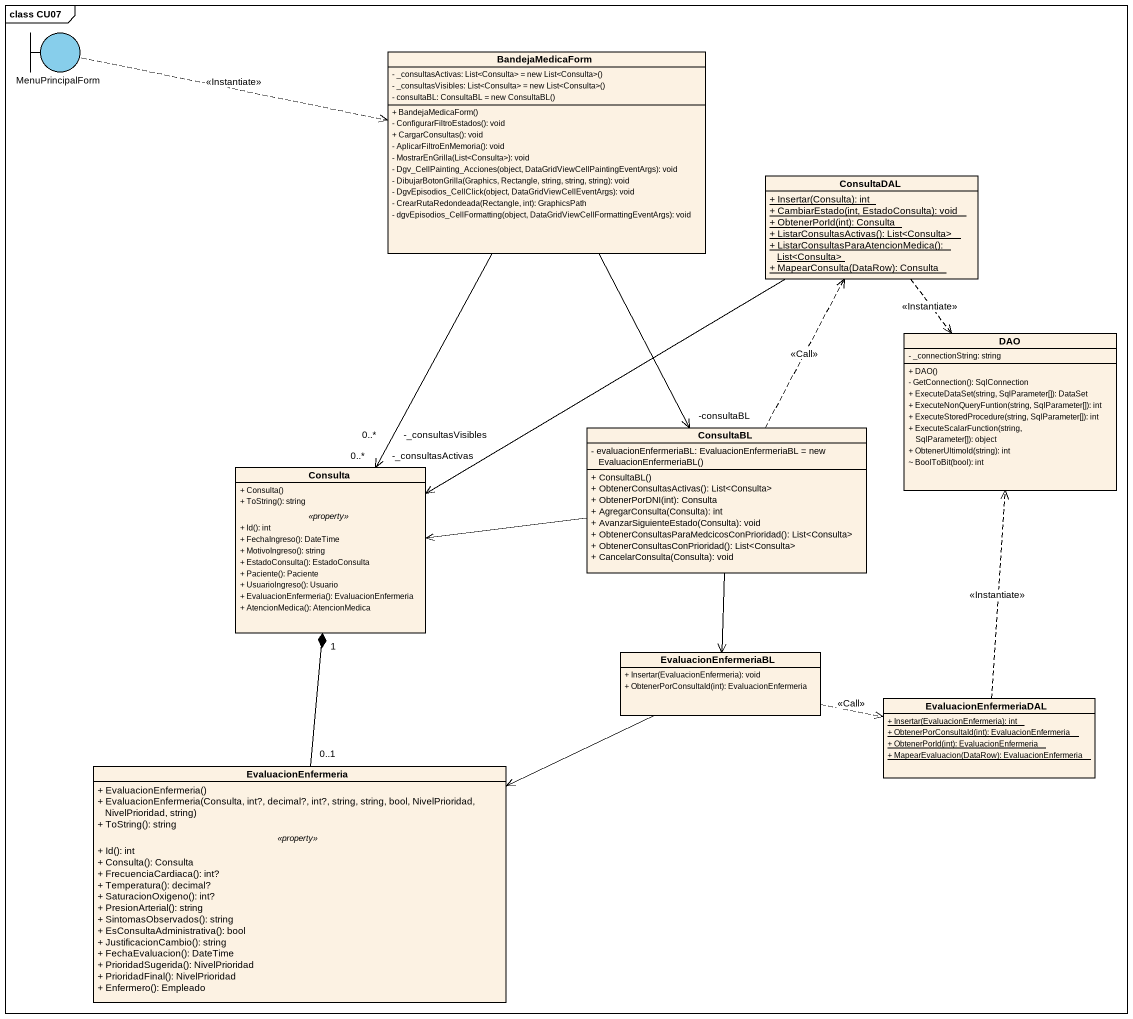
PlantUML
@startuml
mainframe class CU07
allowmixing
hide circle
hide empty members
skinparam classAttributeIconSize 0
boundary MenuPrincipalForm #87CEEB
class BandejaMedicaForm {
  {field} - _consultasActivas: List<Consulta> = new List<Consulta>()
  {field} - _consultasVisibles: List<Consulta> = new List<Consulta>()
  {field} - consultaBL: ConsultaBL = new ConsultaBL()
  + BandejaMedicaForm()
  - ConfigurarFiltroEstados(): void
  + CargarConsultas(): void
  - AplicarFiltroEnMemoria(): void
  - MostrarEnGrilla(List<Consulta>): void
  - Dgv_CellPainting_Acciones(object, DataGridViewCellPaintingEventArgs): void
  - DibujarBotonGrilla(Graphics, Rectangle, string, string, string): void
  - DgvEpisodios_CellClick(object, DataGridViewCellEventArgs): void
  - CrearRutaRedondeada(Rectangle, int): GraphicsPath
  - dgvEpisodios_CellFormatting(object, DataGridViewCellFormattingEventArgs): void
}
class ConsultaDAL {
  {static} + Insertar(Consulta): int
  {static} + CambiarEstado(int, EstadoConsulta): void
  {static} + ObtenerPorId(int): Consulta
  {static} + ListarConsultasActivas(): List<Consulta>
  {static} + ListarConsultasParaAtencionMedica(): List<Consulta>
  {static} + MapearConsulta(DataRow): Consulta
}
class DAO {
  - _connectionString: string
  + DAO()
  - GetConnection(): SqlConnection
  + ExecuteDataSet(string, SqlParameter[]): DataSet
  + ExecuteNonQueryFuntion(string, SqlParameter[]): int
  + ExecuteStoredProcedure(string, SqlParameter[]): int
  + ExecuteScalarFunction(string, SqlParameter[]): object
  + ObtenerUltimoId(string): int
  ~ BoolToBit(bool): int
}
class ConsultaBL {
  {field} - evaluacionEnfermeriaBL: EvaluacionEnfermeriaBL = new EvaluacionEnfermeriaBL()
  + ConsultaBL()
  + ObtenerConsultasActivas(): List<Consulta>
  + ObtenerPorDNI(int): Consulta
  + AgregarConsulta(Consulta): int
  + AvanzarSiguienteEstado(Consulta): void
  + ObtenerConsultasParaMedcicosConPrioridad(): List<Consulta>
  + ObtenerConsultasConPrioridad(): List<Consulta>
  + CancelarConsulta(Consulta): void
}
class Consulta {
  + Consulta()
  + ToString(): string
  .. <<property>> ..
  + Id(): int
  + FechaIngreso(): DateTime
  + MotivoIngreso(): string
  + EstadoConsulta(): EstadoConsulta
  + Paciente(): Paciente
  + UsuarioIngreso(): Usuario
  + EvaluacionEnfermeria(): EvaluacionEnfermeria
  + AtencionMedica(): AtencionMedica
}
class EvaluacionEnfermeriaBL {
  + Insertar(EvaluacionEnfermeria): void
  + ObtenerPorConsultaId(int): EvaluacionEnfermeria
}
class EvaluacionEnfermeriaDAL {
  {static} + Insertar(EvaluacionEnfermeria): int
  {static} + ObtenerPorConsultaId(int): EvaluacionEnfermeria
  {static} + ObtenerPorId(int): EvaluacionEnfermeria
  {static} + MapearEvaluacion(DataRow): EvaluacionEnfermeria
}
class EvaluacionEnfermeria {
  + EvaluacionEnfermeria()
  + EvaluacionEnfermeria(Consulta, int?, decimal?, int?, string, string, bool, NivelPrioridad, NivelPrioridad, string)
  + ToString(): string
  .. <<property>> ..
  + Id(): int
  + Consulta(): Consulta
  + FrecuenciaCardiaca(): int?
  + Temperatura(): decimal?
  + SaturacionOxigeno(): int?
  + PresionArterial(): string
  + SintomasObservados(): string
  + EsConsultaAdministrativa(): bool
  + JustificacionCambio(): string
  + FechaEvaluacion(): DateTime
  + PrioridadSugerida(): NivelPrioridad
  + PrioridadFinal(): NivelPrioridad
  + Enfermero(): Empleado
}
MenuPrincipalForm .right.> BandejaMedicaForm : <<Instantiate>>
BandejaMedicaForm --> "-consultaBL" ConsultaBL
BandejaMedicaForm --> "-_consultasActivas\n0..*" Consulta
BandejaMedicaForm --> "-_consultasVisibles\n0..*" Consulta
ConsultaDAL ..> DAO : <<Instantiate>>
ConsultaDAL -left-> Consulta
ConsultaBL .up.> ConsultaDAL : <<Call>>
ConsultaBL -left-> Consulta
ConsultaBL --> EvaluacionEnfermeriaBL
EvaluacionEnfermeriaBL .right.> EvaluacionEnfermeriaDAL : <<Call>>
EvaluacionEnfermeriaBL -left-> EvaluacionEnfermeria
EvaluacionEnfermeriaDAL .up.> DAO : <<Instantiate>>
EvaluacionEnfermeria "0..1" -up-* "1" Consulta
@enduml
